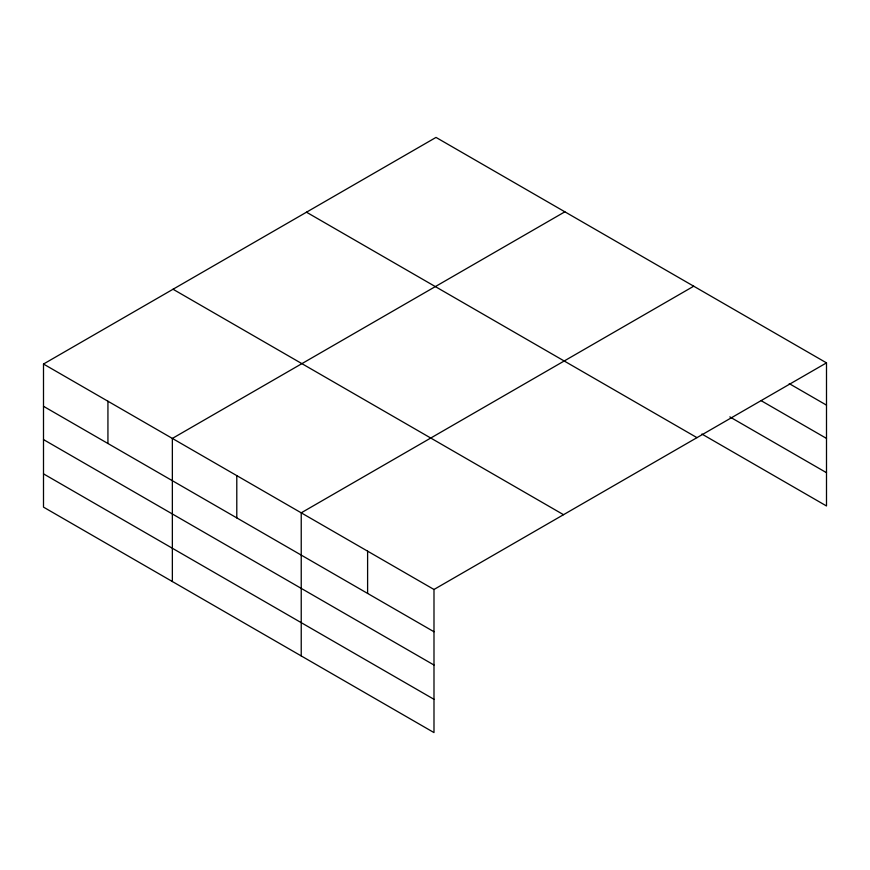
<?xml version="1.0" encoding="UTF-8"?>
<svg xmlns="http://www.w3.org/2000/svg" width="870" height="870" viewBox="0 0 870 870"><rect width="100%" height="100%" fill="white"/><g stroke="black" fill="none" stroke-linecap="round" stroke-linejoin="round"><path stroke-width="1.3" d="M43.5 364.03L433.989 589.479L433.989 732.583L43.5 507.134L43.5 364.03L436.011 137.416L826.5 362.866L826.5 505.97L701.883 434.032M564.869 211.812L172.358 438.426L172.358 581.541M693.727 286.208L301.227 512.822L301.227 655.936M433.989 589.479L826.5 362.866M789.231 383.616L826.5 405.137M761.283 400.755L826.5 438.415M729.832 416.893L826.5 472.693M306.479 212.193L696.968 437.643M173.032 289.242L563.521 514.692M43.5 406.301L433.989 631.75M43.5 439.578L433.989 665.028M43.5 473.856L433.989 699.306M367.608 551.145L367.608 593.416M236.792 475.618L236.792 517.9M107.934 401.222L107.934 443.493"/></g></svg>
